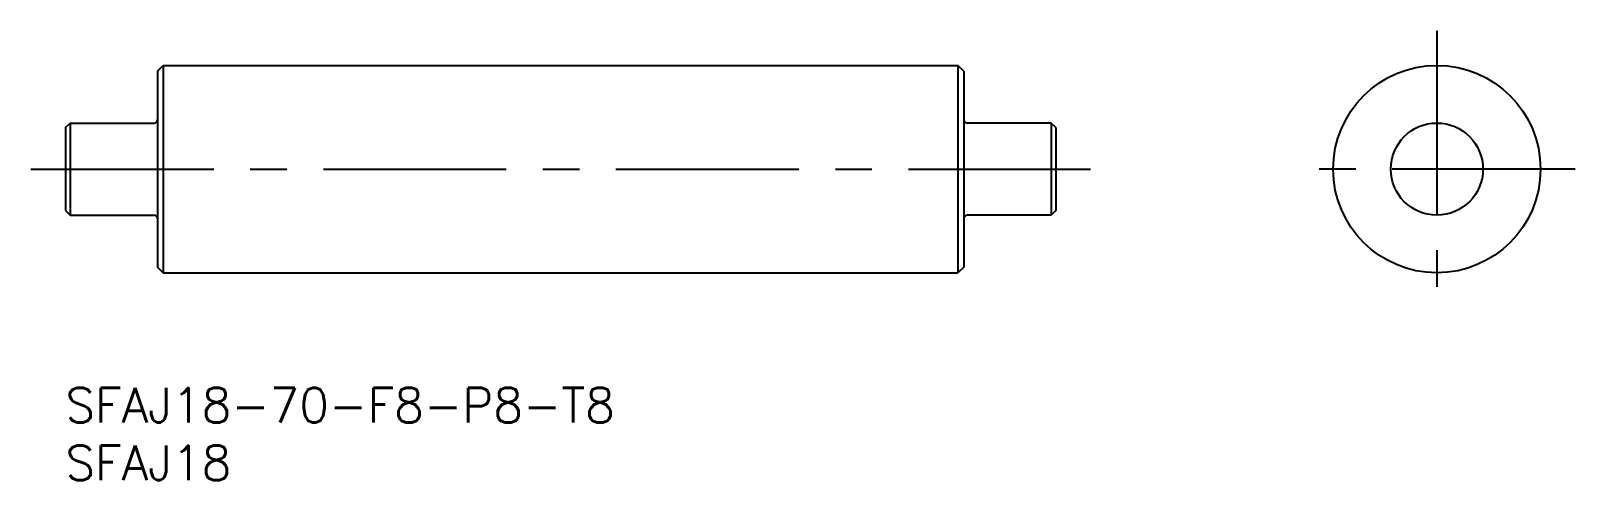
# Model space of a CAD drawing. Extents: x -3 to 131, y -8 to 31.
import ezdxf

# ---------------------------------------------------------------- set-up
doc = ezdxf.new("R2010")
doc.units = 0
doc.header["$LTSCALE"] = 0.5
doc.linetypes.add('CENTER', pattern=[50.8, 31.75, -6.35, 6.35, -6.35])
for name, color, linetype in [('MSM_CENTER', 1, 'CENTER'), ('MSM_CONTINUOUS', 7, 'CONTINUOUS'), ('MSM_PART_NUMBER', 7, 'CONTINUOUS')]:
    doc.layers.add(name, color=color, linetype=linetype)
doc.styles.get("Standard").update_dxf_attribs({"font": 'txt.shx', "height": 3, "bigfont": 'bigfont.shx'})

# ---------------------------------------------------------------- blocks, each defined once
blk = doc.blocks.new('*U4')
at = {"layer": 'MSM_PART_NUMBER'}
blk.add_text('SFAJ18-70-F8-P8-T8', height=3, dxfattribs=at).set_placement((0, -3))
blk = doc.blocks.new('*U5')
at = {"layer": 'MSM_PART_NUMBER'}
blk.add_text('SFAJ18', height=3, dxfattribs=at).set_placement((0, -8))

msp = doc.modelspace()

# ---------------------------------------------------------------- linework, layer by layer
at = {"layer": 'MSM_CENTER'}
for p, q in [((119.08, 31), (119.08, 7)), ((-3, 19), (89, 19)), ((131.08, 19), (107.08, 19))]:
    msp.add_line(p, q, dxfattribs=at)
at = {"layer": 'MSM_CONTINUOUS'}
for p, q in [((8, 27.5), (8.5, 28)), ((8, 27.5), (8, 10.5)), ((8.5, 28), (8.5, 10)), ((8.5, 28), (77.5, 28)), ((77.5, 28), (77.5, 10)), ((78, 27.5), (77.5, 28)), ((78, 27.5), (78, 10.5)), ((0, 22.6), (0.4, 23)), ((0.4, 23), (7.7, 23)), ((0.4, 23), (0.4, 15)), ((85.6, 23), (78.3, 23)), ((85.6, 23), (85.6, 15)), ((86, 22.6), (85.6, 23)), ((0, 22.6), (0, 15.4)), ((86, 22.6), (86, 15.4)), ((0, 15.4), (0.4, 15)), ((0.4, 15), (7.7, 15)), ((85.6, 15), (78.3, 15)), ((86, 15.4), (85.6, 15)), ((8, 10.5), (8.5, 10)), ((8.5, 10), (77.5, 10)), ((78, 10.5), (77.5, 10))]:
    msp.add_line(p, q, dxfattribs=at)
for radius in [9, 4]:
    msp.add_circle((119.08, 19), radius, dxfattribs=at)
for centre, start, end in [((7.7, 23.3), 270, 0), ((78.3, 23.3), 180, 270), ((7.7, 14.7), 0, 90), ((78.3, 14.7), 90, 180)]:
    msp.add_arc(centre, 0.3, start, end, dxfattribs=at)

# ---------------------------------------------------------------- block references
for name in ['*U4', '*U5']:
    msp.add_blockref(name, (0, 0), dxfattribs=at)

doc.saveas('drawing.dxf')
